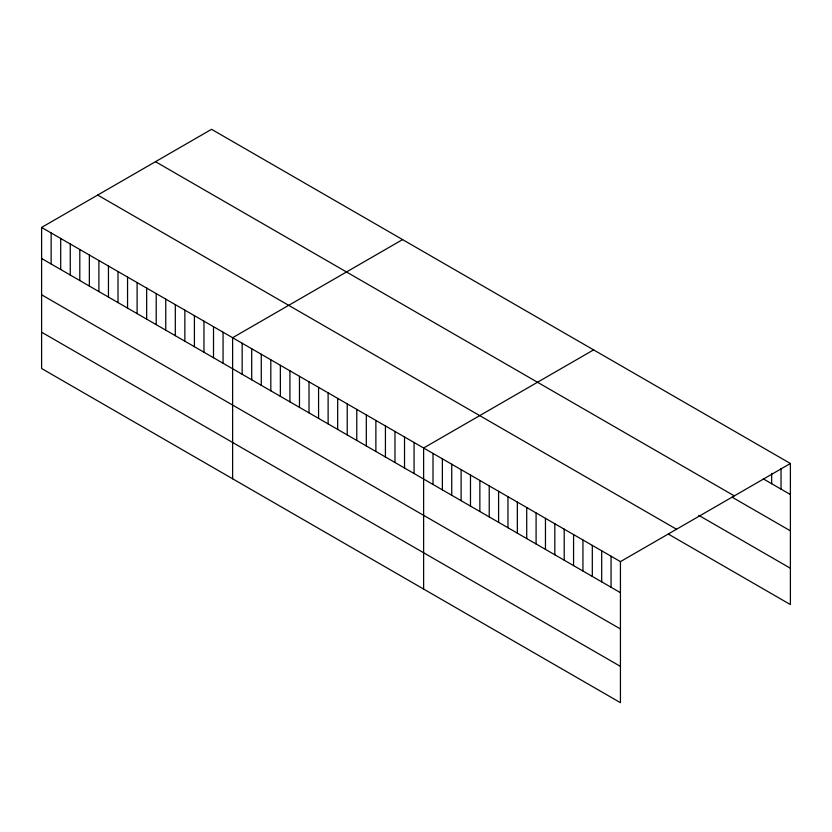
<?xml version="1.0" encoding="UTF-8"?>
<svg xmlns="http://www.w3.org/2000/svg" width="832" height="832" viewBox="0 0 832 832"><rect width="100%" height="100%" fill="white"/><g stroke="black" fill="none" stroke-linecap="round" stroke-linejoin="round"><path stroke-width="1.25" d="M41.6 227.438L620.433 561.631L620.433 702.686L41.6 368.503L41.6 227.438L211.567 129.314L790.4 463.497L790.4 604.562L668.574 534.217M402.584 239.595L232.617 337.719L232.617 478.785M593.601 349.877L423.623 448.001L423.623 589.066M620.433 561.631L790.4 463.497M763.329 478.899L790.4 494.53M155.48 161.689L734.313 495.882M732.087 497.172L790.4 530.837M698.766 515.341L790.4 568.246M97.687 195.062L676.52 529.246M41.6 258.482L620.433 592.665M41.6 294.788L620.433 628.971M41.6 332.197L620.433 666.38M781.03 468.426L781.03 489.122M771.659 473.366L771.659 483.714M611.062 556.213L611.062 587.257M601.692 550.805L601.692 581.838M592.311 545.397L592.311 576.43M582.941 539.989L582.941 571.022M573.57 534.57L573.57 565.614M564.2 529.162L564.2 560.196M554.83 523.754L554.83 554.788M545.459 518.346L545.459 549.38M536.089 512.928L536.089 543.972M526.718 507.52L526.718 538.554M517.348 502.112L517.348 533.146M507.967 496.704L507.967 527.738M498.597 491.286L498.597 522.33M489.226 485.878L489.226 516.911M479.856 480.47L479.856 511.503M470.486 475.062L470.486 506.095M461.115 469.643L461.115 500.687M451.745 464.235L451.745 495.269M442.374 458.827L442.374 489.861M433.004 453.419L433.004 484.453M414.076 442.489L414.076 473.522M404.529 436.977L404.529 468.01M394.971 431.465L394.971 462.498M385.424 425.942L385.424 456.986M375.877 420.43L375.877 451.474M366.319 414.918L366.319 445.952M356.772 409.406L356.772 440.44M347.225 403.894L347.225 434.928M337.667 398.372L337.667 429.416M328.12 392.86L328.12 423.904M318.573 387.348L318.573 418.382M309.015 381.836L309.015 412.87M299.468 376.324L299.468 407.358M289.921 370.812L289.921 401.846M280.363 365.29L280.363 396.334M270.816 359.778L270.816 390.811M261.269 354.266L261.269 385.299M251.711 348.754L251.711 379.787M242.164 343.242L242.164 374.275M223.059 332.207L223.059 363.241M213.512 326.695L213.512 357.729M203.965 321.183L203.965 352.217M194.407 315.671L194.407 346.705M184.86 310.149L184.86 341.193M175.313 304.637L175.313 335.67M165.755 299.125L165.755 330.158M156.208 293.613L156.208 324.646M146.661 288.101L146.661 319.134M137.103 282.578L137.103 313.622M127.556 277.066L127.556 308.1M118.009 271.554L118.009 302.588M108.451 266.042L108.451 297.076M98.904 260.53L98.904 291.564M89.357 255.008L89.357 286.052M79.799 249.496L79.799 280.53M70.252 243.984L70.252 275.018M60.705 238.472L60.705 269.506M51.147 232.96L51.147 263.994"/></g></svg>
